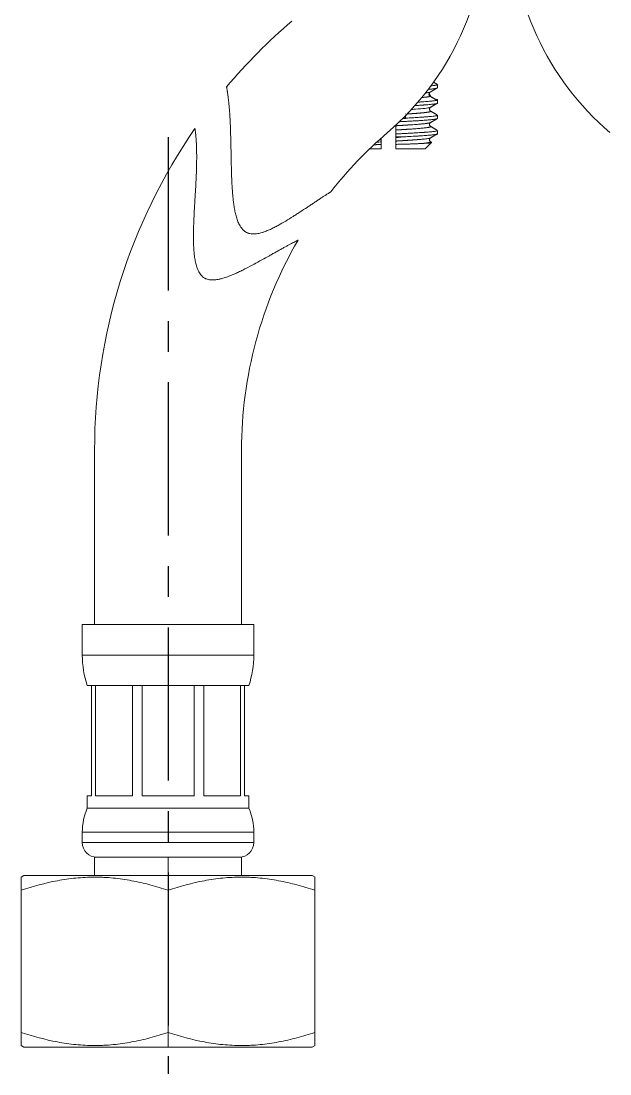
# Model space of a CAD drawing. Extents: x 840 to 1630, y 0 to 579.
# Drawn here: x 1014.2 to 1062.3, y 92.2 to 178.1 of the extents above; entities that cross this region are included whole.
import ezdxf

# ---------------------------------------------------------------- set-up
doc = ezdxf.new("R2010")
doc.units = 0
doc.header["$LTSCALE"] = 10
doc.header["$MEASUREMENT"] = 0
doc.linetypes.add('CENTER', pattern=[2, 1.25, -0.25, 0.25, -0.25])
doc.layers.add('1', color=7, linetype='CONTINUOUS')
doc.layers.add('BODY', color=7, linetype='CONTINUOUS')

msp = doc.modelspace()

# ---------------------------------------------------------------- linework, layer by layer
at = {"layer": '1', "color": 7, "linetype": 'Continuous', "lineweight": 18}
for p, q in [((1048.186, 172.642), (1048.186, 172.91)), ((1047.541, 172.25), (1047.539, 172.257)), ((1048.186, 171.392), (1048.186, 171.66)), ((1045.586, 170.151), (1045.364, 170.151)), ((1048.186, 170.143), (1048.186, 170.409)), ((1044.786, 168.651), (1044.786, 168.877)), ((1044.786, 168.651), (1045.598, 168.651)), ((1048.186, 168.892), (1048.186, 169.159)), ((1043.586, 167.651), (1042.636, 167.651)), ((1044.786, 167.651), (1047.186, 167.651)), ((1047.186, 167.651), (1047.705, 168.169)), ((1047.715, 168.191), (1047.718, 168.186)), ((1020.186, 143.07), (1020.186, 128.847)), ((1032.186, 143.07), (1032.186, 128.847)), ((1033.186, 128.847), (1019.186, 128.847)), ((1019.186, 126.345), (1019.186, 128.847)), ((1033.186, 126.345), (1033.186, 128.847)), ((1019.936, 123.847), (1019.586, 123.847)), ((1019.936, 123.847), (1019.936, 114.847)), ((1020.264, 123.847), (1019.936, 123.847)), ((1020.264, 123.847), (1020.264, 114.847)), ((1023.272, 123.847), (1020.264, 123.847)), ((1023.272, 123.847), (1023.272, 114.847)), ((1024.065, 123.847), (1023.272, 123.847)), ((1024.065, 114.847), (1024.065, 123.847)), ((1028.307, 123.847), (1024.065, 123.847)), ((1028.307, 114.847), (1028.307, 123.847)), ((1029.112, 123.847), (1028.307, 123.847)), ((1029.112, 114.847), (1029.112, 123.847)), ((1032.102, 123.847), (1029.112, 123.847)), ((1032.102, 114.847), (1032.102, 123.847)), ((1032.436, 123.847), (1032.102, 123.847)), ((1032.436, 123.847), (1032.436, 114.847)), ((1032.786, 123.847), (1032.436, 123.847)), ((1019.936, 114.847), (1019.586, 114.847)), ((1019.586, 113.847), (1019.586, 114.847)), ((1023.272, 114.847), (1020.264, 114.847)), ((1028.307, 114.847), (1024.065, 114.847)), ((1032.102, 114.847), (1029.112, 114.847)), ((1032.786, 114.847), (1032.436, 114.847)), ((1032.786, 113.847), (1032.786, 114.847)), ((1032.786, 113.847), (1019.586, 113.847)), ((1019.186, 111.047), (1019.186, 111.888)), ((1033.186, 111.047), (1033.186, 111.888)), ((1026.186, 109.847), (1020.186, 109.847)), ((1020.186, 109.847), (1020.186, 108.347)), ((1026.186, 109.847), (1032.186, 109.847)), ((1032.186, 108.347), (1032.186, 109.847)), ((1014.41, 108.347), (1014.182, 108.216)), ((1026.186, 108.347), (1014.41, 108.347)), ((1026.186, 108.347), (1037.963, 108.347)), ((1038.19, 108.216), (1037.963, 108.347)), ((1014.186, 95.548), (1014.186, 107.146)), ((1026.186, 95.547), (1026.186, 107.147)), ((1038.186, 95.548), (1038.186, 107.146)), ((1014.182, 94.478), (1014.41, 94.347)), ((1026.186, 94.347), (1014.41, 94.347)), ((1026.186, 94.347), (1037.963, 94.347)), ((1037.963, 94.347), (1038.19, 94.478))]:
    msp.add_line(p, q, dxfattribs=at)
at = {"layer": '1', "color": 7, "linetype": 'Continuous', "lineweight": 13}
for p, q in [((1033.186, 126.345), (1019.186, 126.345)), ((1033.186, 111.888), (1019.186, 111.888)), ((1033.186, 111.047), (1019.186, 111.047)), ((1026.186, 108.347), (1026.186, 109.847)), ((1026.186, 107.147), (1026.186, 108.347)), ((1026.186, 95.547), (1026.186, 94.347))]:
    msp.add_line(p, q, dxfattribs=at)
at = {"layer": '1', "color": 7, "linetype": 'Continuous', "lineweight": 18}
for centre, radius, start, end in [((1029.016, 186.57), 23.17, 310.61688, 0), ((1077.356, 186.57), 23.17, 180, 229.38312), ((1066.322, 143.07), 46.136, 130.61688, 140.02549), ((1066.322, 143.07), 46.136, 145.31781, 180), ((1066.322, 143.07), 34.136, 130.61688, 141.86291), ((1066.322, 143.07), 34.136, 149.86664, 180), ((1027.186, 126.345), 8, 180, 198.19487), ((1025.186, 126.345), 8, 341.80513, 0), ((1024.186, 111.888), 5, 156.92608, 180), ((1028.186, 111.888), 5, 0, 23.07392), ((1020.386, 111.047), 1.2, 180, 270), ((1031.986, 111.047), 1.2, 270, 0)]:
    msp.add_arc(centre, radius, start, end, dxfattribs=at)
for points, knots in [([(1048.186, 172.907), (1048.186, 172.9), (1048.18, 172.894), (1048.154, 172.881), (1048.116, 172.869), (1048.052, 172.857), (1048.005, 172.849), (1047.995, 172.847), (1047.974, 172.844), (1047.963, 172.843), (1047.93, 172.838), (1047.906, 172.835), (1047.831, 172.825), (1047.775, 172.819), (1047.695, 172.81), (1047.675, 172.808), (1047.655, 172.806)], [0, 0, 0, 0, 0.03125, 0.03125, 0.0625, 0.09375, 0.09375, 0.1015625, 0.1015625, 0.109375, 0.109375, 0.125, 0.125, 0.15625, 0.15625, 0.1659934, 0.1659934, 0.1659934, 0.1659934]), ([(1030.967, 172.71), (1030.967, 172.71), (1030.968, 172.704), (1030.972, 172.682), (1030.978, 172.649), (1030.993, 172.567), (1031.006, 172.491), (1031.016, 172.436), (1031.018, 172.424), (1031.021, 172.401), (1031.027, 172.366), (1031.033, 172.327), (1031.046, 172.246), (1031.055, 172.188), (1031.082, 171.998), (1031.101, 171.853), (1031.122, 171.67), (1031.125, 171.649), (1031.13, 171.608), (1031.137, 171.544), (1031.153, 171.392), (1031.166, 171.254), (1031.192, 170.969), (1031.208, 170.767), (1031.226, 170.5), (1031.229, 170.446), (1031.236, 170.337), (1031.239, 170.282), (1031.249, 170.116), (1031.255, 170.004), (1031.271, 169.663), (1031.28, 169.43), (1031.296, 168.954), (1031.303, 168.711), (1031.312, 168.34), (1031.315, 168.215), (1031.319, 168.027), (1031.32, 167.964), (1031.322, 167.837), (1031.324, 167.774), (1031.33, 167.458), (1031.334, 167.203), (1031.344, 166.692), (1031.349, 166.436), (1031.362, 165.922), (1031.369, 165.663), (1031.388, 165.146), (1031.4, 164.886), (1031.43, 164.366), (1031.448, 164.105), (1031.485, 163.713), (1031.498, 163.582), (1031.521, 163.386), (1031.529, 163.32), (1031.547, 163.189), (1031.556, 163.124), (1031.585, 162.927), (1031.607, 162.796), (1031.657, 162.537), (1031.686, 162.407), (1031.734, 162.215), (1031.752, 162.151), (1031.789, 162.024), (1031.809, 161.962), (1031.851, 161.838), (1031.874, 161.776), (1031.923, 161.655), (1031.949, 161.596), (1032.006, 161.478), (1032.036, 161.421), (1032.086, 161.336), (1032.104, 161.308), (1032.14, 161.254), (1032.158, 161.227), (1032.216, 161.15), (1032.258, 161.1), (1032.314, 161.043), (1032.325, 161.032), (1032.348, 161.01), (1032.36, 160.999), (1032.396, 160.967), (1032.421, 160.947), (1032.497, 160.891), (1032.55, 160.858), (1032.634, 160.817), (1032.662, 160.805), (1032.721, 160.782), (1032.75, 160.772), (1032.84, 160.746), (1032.9, 160.734), (1033.021, 160.718), (1033.082, 160.714), (1033.175, 160.713), (1033.205, 160.714), (1033.267, 160.717), (1033.297, 160.719), (1033.388, 160.727), (1033.448, 160.736), (1033.568, 160.756), (1033.627, 160.769), (1033.745, 160.798), (1033.803, 160.814), (1033.891, 160.84), (1033.92, 160.849), (1033.978, 160.867), (1034.007, 160.877), (1034.093, 160.907), (1034.15, 160.928), (1034.319, 160.994), (1034.43, 161.041), (1034.649, 161.141), (1034.756, 161.193), (1034.97, 161.301), (1035.075, 161.357), (1035.389, 161.528), (1035.595, 161.647), (1035.999, 161.89), (1036.199, 162.014), (1036.494, 162.201), (1036.591, 162.264), (1036.785, 162.389), (1036.882, 162.452), (1037.168, 162.639), (1037.356, 162.763), (1037.631, 162.945), (1037.722, 163.006), (1037.901, 163.124), (1037.989, 163.183), (1038.163, 163.298), (1038.249, 163.355), (1038.375, 163.438), (1038.417, 163.466), (1038.499, 163.52), (1038.54, 163.547), (1038.66, 163.626), (1038.737, 163.676), (1038.884, 163.772), (1038.955, 163.818), (1039.037, 163.871), (1039.053, 163.882), (1039.085, 163.903), (1039.101, 163.913), (1039.147, 163.942), (1039.176, 163.961), (1039.258, 164.014), (1039.306, 164.044), (1039.366, 164.083), (1039.384, 164.094), (1039.408, 164.109), (1039.415, 164.114), (1039.429, 164.123), (1039.459, 164.142), (1039.473, 164.151), (1039.473, 164.151)], [0, 0, 0, 0, 0.015625, 0.015625, 0.03125, 0.046875, 0.0625, 0.0625, 0.066406, 0.066406, 0.070313, 0.078125, 0.078125, 0.09375, 0.09375, 0.125, 0.125, 0.128906, 0.128906, 0.132813, 0.140625, 0.15625, 0.15625, 0.1875, 0.1875, 0.195313, 0.195313, 0.203125, 0.203125, 0.21875, 0.21875, 0.25, 0.25, 0.28125, 0.28125, 0.296875, 0.296875, 0.304688, 0.304688, 0.3125, 0.3125, 0.34375, 0.34375, 0.375, 0.375, 0.40625, 0.40625, 0.4375, 0.4375, 0.46875, 0.46875, 0.484375, 0.484375, 0.492187, 0.492187, 0.5, 0.5, 0.515625, 0.515625, 0.53125, 0.53125, 0.539062, 0.539062, 0.546875, 0.546875, 0.554687, 0.554687, 0.5625, 0.5625, 0.570312, 0.570312, 0.574219, 0.574219, 0.578125, 0.578125, 0.585937, 0.585937, 0.587891, 0.587891, 0.589844, 0.589844, 0.59375, 0.59375, 0.601562, 0.601562, 0.605469, 0.605469, 0.609375, 0.609375, 0.617187, 0.617187, 0.625, 0.625, 0.628906, 0.628906, 0.632812, 0.632812, 0.640625, 0.640625, 0.648437, 0.648437, 0.65625, 0.65625, 0.660156, 0.660156, 0.664062, 0.664062, 0.671875, 0.671875, 0.6875, 0.6875, 0.703125, 0.703125, 0.71875, 0.71875, 0.75, 0.75, 0.78125, 0.78125, 0.796875, 0.796875, 0.8125, 0.8125, 0.84375, 0.84375, 0.859375, 0.859375, 0.875, 0.875, 0.890625, 0.890625, 0.898437, 0.898437, 0.90625, 0.90625, 0.921875, 0.921875, 0.9375, 0.9375, 0.941406, 0.941406, 0.945312, 0.945312, 0.953125, 0.953125, 0.96875, 0.96875, 0.976563, 0.976563, 0.980469, 0.980469, 0.984375, 1, 1, 1, 1]), ([(1046.905, 171.845), (1046.937, 171.848), (1047.008, 171.855), (1047.076, 171.862), (1047.117, 171.867), (1047.126, 171.868), (1047.136, 171.869), (1047.146, 171.87), (1047.156, 171.871), (1047.167, 171.872), (1047.178, 171.874), (1047.19, 171.875), (1047.202, 171.876), (1047.215, 171.878), (1047.227, 171.879), (1047.241, 171.881), (1047.254, 171.883), (1047.268, 171.884), (1047.282, 171.886), (1047.296, 171.888), (1047.311, 171.89), (1047.326, 171.892), (1047.34, 171.894), (1047.355, 171.896), (1047.37, 171.899), (1047.385, 171.901), (1047.4, 171.903), (1047.415, 171.905), (1047.43, 171.908), (1047.445, 171.91), (1047.459, 171.913), (1047.473, 171.916), (1047.487, 171.918), (1047.501, 171.921), (1047.514, 171.924), (1047.527, 171.927), (1047.54, 171.93), (1047.552, 171.933), (1047.563, 171.936), (1047.574, 171.939), (1047.584, 171.942), (1047.59, 171.944), (1047.593, 171.946)], [0.8247289, 0.8247289, 0.8247289, 0.8247289, 0.8403009, 0.8603113, 0.8618925, 0.8635869, 0.8653946, 0.8673154, 0.8693494, 0.8714965, 0.8737568, 0.8761301, 0.8786166, 0.8812162, 0.8839288, 0.8867545, 0.8896933, 0.8927451, 0.89591, 0.8991879, 0.9025789, 0.906083, 0.9097002, 0.9134305, 0.9172741, 0.921231, 0.9253012, 0.9294848, 0.9337819, 0.9381926, 0.9427169, 0.9473548, 0.9521066, 0.9569721, 0.9619515, 0.9670449, 0.9722523, 0.9775737, 0.9830091, 0.9885587, 0.9942223, 1, 1, 1, 1]), ([(1047.211, 172.225), (1047.218, 172.226), (1047.225, 172.226), (1047.276, 172.233), (1047.318, 172.238), (1047.394, 172.249), (1047.469, 172.262), (1047.526, 172.274), (1047.551, 172.28)], [0.9071889, 0.9071889, 0.9071889, 0.9071889, 0.91111846, 0.91111846, 0.93879018, 0.93879018, 0.96646189, 1, 1, 1, 1]), ([(1047.44, 172.519), (1047.509, 172.525), (1047.574, 172.531), (1047.666, 172.539), (1047.697, 172.542), (1047.755, 172.548), (1047.783, 172.551), (1047.862, 172.561), (1047.91, 172.567), (1047.994, 172.58), (1048.067, 172.592), (1048.117, 172.605), (1048.137, 172.612)], [0.8448099, 0.8448099, 0.8448099, 0.8448099, 0.875, 0.875, 0.890625, 0.890625, 0.90625, 0.90625, 0.9375, 0.9375, 0.96875, 1, 1, 1, 1]), ([(1047.593, 171.946), (1047.533, 171.98), (1047.453, 172.12), (1047.533, 172.259), (1047.593, 172.294)], [0, 0, 0, 0, 0.500044, 1, 1, 1, 1]), ([(1047.623, 171.995), (1047.593, 172.013), (1047.55, 172.056), (1047.522, 172.159), (1047.546, 172.227), (1047.564, 172.255)], [0, 0, 0, 0, 0.33756, 0.668947, 1, 1, 1, 1]), ([(1047.593, 171.945), (1047.629, 171.958), (1047.648, 171.975), (1047.628, 171.992), (1047.621, 171.996)], [0, 0, 0, 0, 0.758724, 1, 1, 1, 1]), ([(1046.062, 170.876), (1046.101, 170.879), (1046.14, 170.882), (1046.257, 170.89), (1046.635, 170.918), (1047.075, 170.956), (1047.331, 170.989), (1047.436, 171.006), (1047.467, 171.012), (1047.521, 171.023), (1047.573, 171.035), (1047.605, 171.047), (1047.617, 171.054)], [0.7148946, 0.7148946, 0.7148946, 0.7148946, 0.7279258, 0.7279258, 0.7545215, 0.8609045, 0.9140961, 0.9140961, 0.9406918, 0.9406918, 0.9672876, 1, 1, 1, 1]), ([(1046.348, 171.193), (1046.368, 171.194), (1046.387, 171.195), (1046.515, 171.203), (1046.62, 171.209), (1046.822, 171.223), (1046.919, 171.229), (1047.036, 171.238), (1047.059, 171.24), (1047.104, 171.243), (1047.172, 171.248), (1047.236, 171.253), (1047.36, 171.263), (1047.515, 171.276), (1047.65, 171.288), (1047.743, 171.298), (1047.772, 171.301), (1047.815, 171.306), (1047.829, 171.307), (1047.855, 171.31), (1047.868, 171.312), (1047.931, 171.32), (1047.975, 171.326), (1048.051, 171.339), (1048.083, 171.346), (1048.121, 171.356), (1048.132, 171.359), (1048.152, 171.366), (1048.16, 171.369), (1048.18, 171.38), (1048.186, 171.386), (1048.186, 171.393)], [0.6818558, 0.6818558, 0.6818558, 0.6818558, 0.6875, 0.6875, 0.71875, 0.71875, 0.75, 0.75, 0.7578125, 0.7578125, 0.765625, 0.78125, 0.78125, 0.8125, 0.84375, 0.84375, 0.859375, 0.859375, 0.8671875, 0.8671875, 0.875, 0.875, 0.90625, 0.90625, 0.9375, 0.9375, 0.953125, 0.953125, 0.96875, 0.96875, 1, 1, 1, 1]), ([(1048.137, 171.628), (1048.117, 171.622), (1048.092, 171.616), (1048.03, 171.604), (1047.994, 171.598), (1047.911, 171.586), (1047.864, 171.579), (1047.785, 171.57), (1047.757, 171.567), (1047.713, 171.562), (1047.698, 171.56), (1047.668, 171.557), (1047.591, 171.549), (1047.438, 171.535), (1047.208, 171.516), (1047.036, 171.504), (1046.9, 171.495), (1046.854, 171.492), (1046.759, 171.486), (1046.711, 171.483), (1046.64, 171.479), (1046.618, 171.477), (1046.595, 171.476)], [0, 0, 0, 0, 0.0321704, 0.0321704, 0.0643407, 0.0643407, 0.0965111, 0.0965111, 0.1125963, 0.1125963, 0.1206389, 0.1206389, 0.1286815, 0.1608518, 0.1930222, 0.2251926, 0.2251926, 0.2412778, 0.2412778, 0.2573629, 0.2573629, 0.2646844, 0.2646844, 0.2646844, 0.2646844]), ([(1047.619, 170.746), (1047.592, 170.763), (1047.553, 170.803), (1047.525, 170.9), (1047.553, 170.998), (1047.592, 171.039), (1047.619, 171.055)], [0, 0, 0, 0, 0.252529, 0.500032, 0.747514, 1, 1, 1, 1]), ([(1047.962, 171.725), (1047.98, 171.723), (1048.038, 171.714), (1048.083, 171.705), (1048.121, 171.696), (1048.132, 171.693), (1048.152, 171.686), (1048.16, 171.683), (1048.18, 171.673), (1048.186, 171.666), (1048.186, 171.659)], [0, 0, 0, 0, 0.12255, 0.415033, 0.415033, 0.561275, 0.561275, 0.707517, 0.707517, 1, 1, 1, 1]), ([(1045.37, 170.156), (1045.541, 170.165), (1045.709, 170.175), (1045.916, 170.186), (1045.959, 170.189), (1046.044, 170.193), (1046.087, 170.196), (1046.212, 170.203), (1046.294, 170.208), (1046.532, 170.222), (1046.682, 170.231), (1046.896, 170.245), (1046.965, 170.249), (1047.066, 170.256), (1047.099, 170.259), (1047.164, 170.264), (1047.195, 170.266), (1047.35, 170.278), (1047.463, 170.287), (1047.665, 170.307), (1047.756, 170.316), (1047.854, 170.328), (1047.873, 170.331), (1047.909, 170.335), (1047.96, 170.342), (1048.004, 170.349), (1048.083, 170.363), (1048.122, 170.372), (1048.155, 170.384), (1048.16, 170.386), (1048.17, 170.391), (1048.174, 170.393), (1048.183, 170.4), (1048.186, 170.405), (1048.186, 170.409)], [0.1055466, 0.1055466, 0.1055466, 0.1055466, 0.2008741, 0.2008741, 0.2259833, 0.2259833, 0.2510926, 0.2510926, 0.3013111, 0.3013111, 0.4017482, 0.4017482, 0.4519667, 0.4519667, 0.477076, 0.477076, 0.5021852, 0.5021852, 0.6026223, 0.6026223, 0.7030593, 0.7030593, 0.7281686, 0.7281686, 0.7532778, 0.8034964, 0.8034964, 0.9039334, 0.9039334, 0.9290427, 0.9290427, 0.9541519, 0.9541519, 1, 1, 1, 1]), ([(1045.586, 170.375), (1045.586, 170.359), (1045.586, 170.284), (1045.586, 170.209), (1045.586, 170.151)], [0.3670875, 0.3670875, 0.3670875, 0.3670875, 0.5, 1, 1, 1, 1]), ([(1045.712, 170.505), (1045.717, 170.505), (1045.731, 170.506), (1045.752, 170.507), (1045.776, 170.509), (1045.801, 170.511), (1045.825, 170.512), (1045.849, 170.514), (1045.872, 170.515), (1045.896, 170.517), (1045.919, 170.518), (1045.942, 170.52), (1045.965, 170.521), (1045.988, 170.523), (1046.011, 170.525), (1046.033, 170.526), (1046.055, 170.528), (1046.077, 170.529), (1046.099, 170.531), (1046.12, 170.532), (1046.142, 170.534), (1046.163, 170.535), (1046.184, 170.537), (1046.205, 170.538), (1046.226, 170.54), (1046.246, 170.541), (1046.266, 170.542), (1046.286, 170.544), (1046.306, 170.545), (1046.326, 170.547), (1046.345, 170.548), (1046.365, 170.55), (1046.384, 170.551), (1046.403, 170.553), (1046.422, 170.554), (1046.44, 170.555), (1046.459, 170.557), (1046.477, 170.558), (1046.495, 170.56), (1046.513, 170.561), (1046.53, 170.562), (1046.548, 170.564), (1046.565, 170.565), (1046.582, 170.567), (1046.599, 170.568), (1046.616, 170.569), (1046.632, 170.571), (1046.649, 170.572), (1046.665, 170.573), (1046.681, 170.575), (1046.697, 170.576), (1046.713, 170.577), (1046.728, 170.579), (1046.744, 170.58), (1046.759, 170.581), (1046.774, 170.583), (1046.789, 170.584), (1046.803, 170.585), (1046.818, 170.587), (1046.832, 170.588), (1046.846, 170.589), (1046.86, 170.59), (1046.874, 170.592), (1046.888, 170.593), (1046.901, 170.594), (1046.914, 170.596), (1046.928, 170.597), (1046.941, 170.598), (1046.953, 170.599), (1046.966, 170.601), (1046.979, 170.602), (1046.991, 170.603), (1047.003, 170.604), (1047.015, 170.605), (1047.027, 170.607), (1047.039, 170.608), (1047.05, 170.609), (1047.062, 170.61), (1047.073, 170.611), (1047.084, 170.613), (1047.095, 170.614), (1047.106, 170.615), (1047.116, 170.616), (1047.127, 170.617), (1047.137, 170.619), (1047.148, 170.62), (1047.158, 170.621), (1047.168, 170.622), (1047.177, 170.623), (1047.187, 170.624), (1047.196, 170.625), (1047.206, 170.627), (1047.215, 170.628), (1047.224, 170.629), (1047.233, 170.63), (1047.242, 170.631), (1047.25, 170.632), (1047.259, 170.633), (1047.267, 170.634), (1047.276, 170.635), (1047.314, 170.64), (1047.376, 170.649), (1047.45, 170.662), (1047.508, 170.673), (1047.559, 170.685), (1047.597, 170.696), (1047.621, 170.708), (1047.632, 170.717), (1047.636, 170.724), (1047.635, 170.732), (1047.63, 170.739), (1047.621, 170.745), (1047.618, 170.747)], [0.1891183, 0.1891183, 0.1891183, 0.1891183, 0.1923278, 0.1976591, 0.2029718, 0.2082658, 0.2135413, 0.2187982, 0.2240366, 0.2292564, 0.2344577, 0.2396406, 0.2448049, 0.2499509, 0.2550784, 0.2601876, 0.2652784, 0.270351, 0.2754053, 0.2804413, 0.2854591, 0.2904588, 0.2954403, 0.3004036, 0.3053488, 0.3102759, 0.3151849, 0.3200758, 0.3249487, 0.3298034, 0.3346401, 0.3394587, 0.3442593, 0.3490418, 0.3538063, 0.3585527, 0.363281, 0.3679912, 0.3726834, 0.3773575, 0.3820135, 0.3866514, 0.3912713, 0.395873, 0.4004565, 0.405022, 0.4095693, 0.4140985, 0.4186095, 0.4231024, 0.427577, 0.4320335, 0.4364717, 0.4408918, 0.4452936, 0.4496772, 0.4540425, 0.4583895, 0.4627183, 0.4670288, 0.4713209, 0.4755948, 0.4798503, 0.4840875, 0.4883064, 0.4925069, 0.496689, 0.5008528, 0.5049981, 0.5091251, 0.5132336, 0.5173238, 0.5213955, 0.5254488, 0.5294836, 0.5335, 0.5374979, 0.5414774, 0.5454383, 0.5493809, 0.5533049, 0.5572104, 0.5610975, 0.564966, 0.5688161, 0.5726476, 0.5764607, 0.5802552, 0.5840312, 0.5877887, 0.5915277, 0.5952481, 0.5989501, 0.6026335, 0.6062984, 0.6099448, 0.6135727, 0.617182, 0.6207728, 0.6243452, 0.627899, 0.6711276, 0.7116811, 0.7495752, 0.7848239, 0.8315556, 0.870627, 0.9020211, 0.9257259, 0.9417345, 0.9811864, 1, 1, 1, 1]), ([(1036.799, 160.207), (1036.799, 160.207), (1036.791, 160.203), (1036.761, 160.187), (1036.738, 160.175), (1036.693, 160.152), (1036.668, 160.14), (1036.639, 160.125), (1036.618, 160.114), (1036.608, 160.109), (1036.553, 160.081), (1036.504, 160.055), (1036.394, 159.998), (1036.334, 159.966), (1036.205, 159.898), (1036.135, 159.861), (1036.025, 159.802), (1035.987, 159.782), (1035.91, 159.741), (1035.871, 159.719), (1035.75, 159.654), (1035.668, 159.609), (1035.497, 159.516), (1035.409, 159.468), (1035.23, 159.369), (1035.138, 159.318), (1034.95, 159.214), (1034.854, 159.161), (1034.708, 159.079), (1034.659, 159.052), (1034.559, 158.996), (1034.509, 158.968), (1034.258, 158.828), (1034.053, 158.713), (1033.636, 158.482), (1033.423, 158.365), (1032.991, 158.131), (1032.771, 158.015), (1032.434, 157.842), (1032.321, 157.785), (1032.092, 157.673), (1031.977, 157.618), (1031.742, 157.509), (1031.624, 157.457), (1031.443, 157.38), (1031.383, 157.355), (1031.261, 157.306), (1031.199, 157.282), (1031.013, 157.212), (1030.888, 157.168), (1030.697, 157.109), (1030.633, 157.091), (1030.536, 157.065), (1030.504, 157.057), (1030.439, 157.041), (1030.406, 157.034), (1030.308, 157.013), (1030.242, 157.001), (1030.109, 156.981), (1030.043, 156.973), (1029.91, 156.963), (1029.842, 156.961), (1029.707, 156.965), (1029.639, 156.97), (1029.503, 156.991), (1029.436, 157.006), (1029.337, 157.038), (1029.305, 157.05), (1029.257, 157.071), (1029.242, 157.078), (1029.21, 157.093), (1029.195, 157.101), (1029.119, 157.143), (1029.062, 157.182), (1028.983, 157.249), (1028.958, 157.273), (1028.922, 157.31), (1028.91, 157.323), (1028.887, 157.349), (1028.875, 157.362), (1028.82, 157.429), (1028.781, 157.486), (1028.709, 157.604), (1028.677, 157.665), (1028.618, 157.791), (1028.591, 157.855), (1028.544, 157.984), (1028.522, 158.049), (1028.484, 158.18), (1028.466, 158.246), (1028.435, 158.379), (1028.42, 158.446), (1028.394, 158.58), (1028.383, 158.648), (1028.361, 158.783), (1028.352, 158.851), (1028.326, 159.056), (1028.313, 159.192), (1028.291, 159.464), (1028.283, 159.6), (1028.271, 159.871), (1028.267, 160.007), (1028.263, 160.278), (1028.262, 160.413), (1028.263, 160.819), (1028.268, 161.089), (1028.285, 161.628), (1028.296, 161.897), (1028.322, 162.434), (1028.336, 162.702), (1028.359, 163.102), (1028.367, 163.236), (1028.378, 163.435), (1028.382, 163.502), (1028.39, 163.635), (1028.394, 163.701), (1028.413, 164.032), (1028.428, 164.295), (1028.456, 164.816), (1028.469, 165.073), (1028.492, 165.583), (1028.502, 165.834), (1028.513, 166.206), (1028.516, 166.329), (1028.519, 166.511), (1028.52, 166.572), (1028.522, 166.691), (1028.523, 166.751), (1028.526, 167.045), (1028.525, 167.272), (1028.519, 167.595), (1028.516, 167.701), (1028.511, 167.854), (1028.509, 167.904), (1028.506, 167.979), (1028.505, 168.003), (1028.503, 168.052), (1028.492, 168.268), (1028.479, 168.461), (1028.46, 168.688), (1028.453, 168.759), (1028.445, 168.84), (1028.443, 168.856), (1028.44, 168.887), (1028.438, 168.903), (1028.433, 168.947), (1028.43, 168.975), (1028.421, 169.054), (1028.415, 169.101), (1028.404, 169.18), (1028.399, 169.214), (1028.392, 169.268), (1028.389, 169.288), (1028.386, 169.305), (1028.386, 169.308), (1028.385, 169.313), (1028.384, 169.32), (1028.384, 169.322), (1028.384, 169.322)], [0, 0, 0, 0, 0.015626, 0.015626, 0.031252, 0.031252, 0.039065, 0.042971, 0.042971, 0.046878, 0.046878, 0.062503, 0.062503, 0.078129, 0.078129, 0.093755, 0.093755, 0.101568, 0.101568, 0.109381, 0.109381, 0.125007, 0.125007, 0.140633, 0.140633, 0.156258, 0.156258, 0.171884, 0.171884, 0.179697, 0.179697, 0.18751, 0.18751, 0.218762, 0.218762, 0.250013, 0.250013, 0.281265, 0.281265, 0.296891, 0.296891, 0.312517, 0.312517, 0.328143, 0.328143, 0.335956, 0.335956, 0.343768, 0.343768, 0.359394, 0.359394, 0.367207, 0.367207, 0.371114, 0.371114, 0.37502, 0.37502, 0.382833, 0.382833, 0.390646, 0.390646, 0.398459, 0.398459, 0.406272, 0.406272, 0.414085, 0.414085, 0.417991, 0.417991, 0.419944, 0.419944, 0.421898, 0.421898, 0.429711, 0.429711, 0.433617, 0.433617, 0.43557, 0.43557, 0.437524, 0.437524, 0.445336, 0.445336, 0.453149, 0.453149, 0.460962, 0.460962, 0.468775, 0.468775, 0.476588, 0.476588, 0.484401, 0.484401, 0.492214, 0.492214, 0.500027, 0.500027, 0.515653, 0.515653, 0.531279, 0.531279, 0.546904, 0.546904, 0.56253, 0.56253, 0.593782, 0.593782, 0.625034, 0.625034, 0.656285, 0.656285, 0.671911, 0.671911, 0.679724, 0.679724, 0.687537, 0.687537, 0.718789, 0.718789, 0.75004, 0.75004, 0.781292, 0.781292, 0.796918, 0.796918, 0.804731, 0.804731, 0.812544, 0.812544, 0.843795, 0.843795, 0.859421, 0.859421, 0.867234, 0.867234, 0.871141, 0.871141, 0.875047, 0.906299, 0.906299, 0.921925, 0.921925, 0.925831, 0.925831, 0.929737, 0.929737, 0.93755, 0.93755, 0.953176, 0.953176, 0.968802, 0.968802, 0.984428, 0.984428, 0.988334, 0.988334, 0.992241, 1, 1, 1, 1]), ([(1044.786, 169.547), (1044.795, 169.547), (1044.813, 169.548), (1044.84, 169.55), (1044.867, 169.552), (1044.894, 169.553), (1044.921, 169.555), (1044.948, 169.556), (1044.974, 169.558), (1045.001, 169.56), (1045.027, 169.561), (1045.054, 169.563), (1045.08, 169.564), (1045.106, 169.566), (1045.132, 169.568), (1045.157, 169.569), (1045.183, 169.571), (1045.208, 169.572), (1045.234, 169.574), (1045.259, 169.575), (1045.284, 169.577), (1045.309, 169.578), (1045.334, 169.58), (1045.359, 169.581), (1045.383, 169.583), (1045.408, 169.584), (1045.432, 169.586), (1045.457, 169.587), (1045.481, 169.589), (1045.505, 169.59), (1045.528, 169.592), (1045.552, 169.593), (1045.576, 169.595), (1045.599, 169.596), (1045.622, 169.598), (1045.645, 169.599), (1045.668, 169.601), (1045.691, 169.602), (1045.714, 169.604), (1045.736, 169.605), (1045.759, 169.606), (1045.781, 169.608), (1045.803, 169.609), (1045.825, 169.611), (1045.847, 169.612), (1045.869, 169.613), (1045.89, 169.615), (1045.995, 169.622), (1046.176, 169.634), (1046.418, 169.651), (1046.636, 169.669), (1046.812, 169.684), (1046.955, 169.697), (1047.07, 169.709), (1047.175, 169.721), (1047.271, 169.732), (1047.356, 169.744), (1047.434, 169.756), (1047.503, 169.768), (1047.561, 169.782), (1047.598, 169.794), (1047.614, 169.801), (1047.618, 169.804)], [0, 0, 0, 0, 0.006203, 0.01239, 0.018563, 0.024722, 0.030865, 0.036994, 0.043107, 0.049206, 0.05529, 0.061359, 0.067413, 0.073452, 0.079477, 0.085486, 0.09148, 0.097459, 0.103423, 0.109372, 0.115306, 0.121225, 0.127128, 0.133016, 0.138889, 0.144747, 0.15059, 0.156417, 0.162229, 0.168025, 0.173806, 0.179572, 0.185323, 0.191057, 0.196777, 0.202481, 0.208169, 0.213842, 0.2195, 0.225142, 0.230768, 0.236379, 0.241974, 0.247553, 0.253117, 0.258666, 0.264198, 0.269715, 0.340026, 0.408377, 0.474817, 0.539388, 0.584404, 0.629406, 0.674383, 0.719326, 0.764224, 0.809067, 0.861058, 0.914004, 0.96792, 1, 1, 1, 1]), ([(1044.786, 169.199), (1044.786, 169.208), (1044.786, 169.219), (1044.786, 169.237), (1044.786, 169.244), (1044.786, 169.258), (1044.786, 169.273), (1044.786, 169.288), (1044.786, 169.305), (1044.786, 169.313), (1044.786, 169.33), (1044.786, 169.338), (1044.786, 169.356), (1044.786, 169.364), (1044.786, 169.391), (1044.786, 169.408), (1044.786, 169.434), (1044.786, 169.442), (1044.786, 169.458), (1044.786, 169.466), (1044.786, 169.481), (1044.786, 169.489), (1044.786, 169.503), (1044.786, 169.516), (1044.786, 169.527), (1044.786, 169.538), (1044.786, 169.543), (1044.786, 169.547)], [0, 0, 0, 0, 0.125, 0.125, 0.1875, 0.1875, 0.25, 0.3125, 0.3125, 0.375, 0.375, 0.4375, 0.4375, 0.5, 0.5, 0.625, 0.625, 0.6875, 0.6875, 0.75, 0.75, 0.8125, 0.8125, 0.875, 0.9375, 0.9375, 1, 1, 1, 1]), ([(1044.786, 169.199), (1044.795, 169.2), (1044.813, 169.201), (1044.841, 169.202), (1044.868, 169.204), (1044.895, 169.206), (1044.923, 169.207), (1044.95, 169.209), (1044.978, 169.21), (1045.006, 169.212), (1045.034, 169.214), (1045.061, 169.215), (1045.089, 169.217), (1045.117, 169.219), (1045.145, 169.22), (1045.173, 169.222), (1045.202, 169.224), (1045.23, 169.225), (1045.258, 169.227), (1045.286, 169.229), (1045.315, 169.23), (1045.343, 169.232), (1045.371, 169.234), (1045.4, 169.236), (1045.428, 169.237), (1045.457, 169.239), (1045.485, 169.241), (1045.514, 169.243), (1045.542, 169.245), (1045.571, 169.246), (1045.599, 169.248), (1045.628, 169.25), (1045.656, 169.252), (1045.685, 169.254), (1045.713, 169.256), (1045.742, 169.257), (1045.77, 169.259), (1045.798, 169.261), (1045.827, 169.263), (1045.855, 169.265), (1045.883, 169.267), (1045.962, 169.272), (1046.092, 169.281), (1046.274, 169.294), (1046.461, 169.308), (1046.65, 169.323), (1046.818, 169.337), (1046.966, 169.35), (1047.095, 169.364), (1047.218, 169.377), (1047.332, 169.392), (1047.421, 169.406), (1047.492, 169.419), (1047.548, 169.432), (1047.595, 169.445), (1047.628, 169.461), (1047.639, 169.475), (1047.632, 169.487), (1047.623, 169.494), (1047.618, 169.497)], [0, 0, 0, 0, 0.005351, 0.010727, 0.016128, 0.021554, 0.027005, 0.03248, 0.037981, 0.043507, 0.049057, 0.054632, 0.060232, 0.065857, 0.071506, 0.077181, 0.08288, 0.088603, 0.094352, 0.100125, 0.105922, 0.111744, 0.117591, 0.123462, 0.129358, 0.135278, 0.141222, 0.147191, 0.153184, 0.159201, 0.165243, 0.171309, 0.177399, 0.183513, 0.189652, 0.195814, 0.202001, 0.208211, 0.214446, 0.220704, 0.226987, 0.233293, 0.273006, 0.316175, 0.36281, 0.412936, 0.466575, 0.508151, 0.552278, 0.598943, 0.648131, 0.699821, 0.736004, 0.777408, 0.824043, 0.875933, 0.933102, 0.972592, 1, 1, 1, 1]), ([(1048.17, 170.124), (1048.159, 170.118), (1048.144, 170.112), (1048.103, 170.1), (1048.077, 170.095), (1048.03, 170.086), (1048.013, 170.083), (1047.977, 170.077), (1047.958, 170.075), (1047.896, 170.066), (1047.805, 170.055), (1047.694, 170.043), (1047.604, 170.034), (1047.558, 170.03), (1047.508, 170.025), (1047.474, 170.022), (1047.457, 170.021), (1047.371, 170.013), (1047.224, 170.001), (1047.063, 169.989), (1046.895, 169.977), (1046.807, 169.971), (1046.669, 169.962), (1046.622, 169.959), (1046.55, 169.955), (1046.526, 169.954), (1046.478, 169.951), (1046.355, 169.943), (1046.128, 169.931), (1045.812, 169.914), (1045.592, 169.902), (1045.424, 169.893), (1045.367, 169.89), (1045.252, 169.884), (1045.195, 169.881), (1045.119, 169.877), (1045.101, 169.876), (1045.083, 169.875)], [0, 0, 0, 0, 0.0651082, 0.0651082, 0.1318862, 0.1318862, 0.1652752, 0.1652752, 0.1986642, 0.1986642, 0.2654422, 0.3322202, 0.3322202, 0.3656092, 0.3823036, 0.3823036, 0.3989981, 0.3989981, 0.4657761, 0.5325541, 0.5325541, 0.5993321, 0.5993321, 0.6327211, 0.6327211, 0.6494156, 0.6494156, 0.6661101, 0.7328881, 0.799666, 0.866444, 0.866444, 0.899833, 0.899833, 0.933222, 0.933222, 0.9436349, 0.9436349, 0.9436349, 0.9436349]), ([(1047.619, 169.496), (1047.592, 169.512), (1047.553, 169.553), (1047.525, 169.65), (1047.554, 169.748), (1047.593, 169.788), (1047.619, 169.805)], [0, 0, 0, 0, 0.252415, 0.499891, 0.747448, 1, 1, 1, 1]), ([(1043.586, 168.533), (1043.586, 168.531), (1043.586, 168.488), (1043.586, 168.446), (1043.586, 168.405)], [0.4798679, 0.4798679, 0.4798679, 0.4798679, 0.5, 1, 1, 1, 1]), ([(1044.786, 168.881), (1044.786, 168.918), (1044.786, 168.955), (1044.786, 169.061), (1044.786, 169.13), (1044.786, 169.199)], [0, 0, 0, 0, 0.348368, 0.348368, 1, 1, 1, 1]), ([(1044.786, 168.877), (1044.904, 168.882), (1045.137, 168.894), (1045.476, 168.912), (1045.696, 168.924), (1045.858, 168.933), (1045.939, 168.937), (1046.018, 168.942), (1046.071, 168.945), (1046.098, 168.947), (1046.228, 168.954), (1046.329, 168.96), (1046.524, 168.971), (1046.713, 168.983), (1046.89, 168.994), (1047.017, 169.003), (1047.059, 169.006), (1047.12, 169.01), (1047.14, 169.012), (1047.18, 169.015), (1047.278, 169.022), (1047.443, 169.035), (1047.635, 169.053), (1047.746, 169.066), (1047.81, 169.073), (1047.823, 169.075), (1047.847, 169.078), (1047.859, 169.079), (1047.894, 169.083), (1047.916, 169.086), (1047.978, 169.095), (1048.05, 169.107), (1048.128, 169.124), (1048.16, 169.135), (1048.175, 169.144), (1048.179, 169.147), (1048.185, 169.153), (1048.186, 169.156), (1048.186, 169.159)], [0, 0, 0, 0, 0.062529, 0.125059, 0.187588, 0.187588, 0.218852, 0.234485, 0.234485, 0.250117, 0.250117, 0.312646, 0.312646, 0.375176, 0.437705, 0.437705, 0.46897, 0.46897, 0.484602, 0.484602, 0.500234, 0.562764, 0.625293, 0.687822, 0.687822, 0.703454, 0.703454, 0.719087, 0.719087, 0.750351, 0.750351, 0.812881, 0.87541, 0.937939, 0.937939, 0.969204, 0.969204, 1, 1, 1, 1]), ([(1044.786, 168.296), (1044.786, 168.334), (1044.786, 168.372), (1044.786, 168.457), (1044.786, 168.506), (1044.786, 168.554)], [0, 0, 0, 0, 0.440151, 0.440151, 1, 1, 1, 1]), ([(1044.786, 168.296), (1044.795, 168.297), (1044.814, 168.298), (1044.842, 168.3), (1044.87, 168.301), (1044.897, 168.303), (1044.925, 168.305), (1044.952, 168.306), (1044.98, 168.308), (1045.008, 168.309), (1045.035, 168.311), (1045.062, 168.313), (1045.09, 168.314), (1045.117, 168.316), (1045.144, 168.318), (1045.171, 168.319), (1045.198, 168.321), (1045.225, 168.323), (1045.252, 168.324), (1045.279, 168.326), (1045.306, 168.328), (1045.333, 168.329), (1045.36, 168.331), (1045.386, 168.332), (1045.413, 168.334), (1045.439, 168.336), (1045.465, 168.337), (1045.492, 168.339), (1045.518, 168.341), (1045.544, 168.342), (1045.57, 168.344), (1045.596, 168.346), (1045.622, 168.347), (1045.647, 168.349), (1045.673, 168.35), (1045.698, 168.352), (1045.724, 168.354), (1045.749, 168.355), (1045.774, 168.357), (1045.8, 168.359), (1045.825, 168.36), (1045.849, 168.362), (1045.874, 168.364), (1045.899, 168.365), (1045.923, 168.367), (1045.948, 168.368), (1045.972, 168.37), (1045.996, 168.372), (1046.02, 168.373), (1046.044, 168.375), (1046.068, 168.377), (1046.092, 168.378), (1046.116, 168.38), (1046.139, 168.382), (1046.162, 168.383), (1046.186, 168.385), (1046.209, 168.386), (1046.232, 168.388), (1046.254, 168.39), (1046.277, 168.391), (1046.3, 168.393), (1046.322, 168.395), (1046.344, 168.396), (1046.366, 168.398), (1046.388, 168.399), (1046.41, 168.401), (1046.431, 168.403), (1046.453, 168.404), (1046.474, 168.406), (1046.495, 168.408), (1046.516, 168.409), (1046.537, 168.411), (1046.558, 168.412), (1046.578, 168.414), (1046.599, 168.416), (1046.619, 168.417), (1046.639, 168.419), (1046.659, 168.421), (1046.678, 168.422), (1046.698, 168.424), (1046.717, 168.425), (1046.736, 168.427), (1046.755, 168.429), (1046.774, 168.43), (1046.793, 168.432), (1046.811, 168.434), (1046.928, 168.444), (1047.118, 168.463), (1047.331, 168.489), (1047.48, 168.513), (1047.572, 168.534), (1047.607, 168.548), (1047.618, 168.553)], [0, 0, 0, 0, 0.006343, 0.012686, 0.019029, 0.025372, 0.031716, 0.03806, 0.044405, 0.05075, 0.057096, 0.063442, 0.069788, 0.076135, 0.082483, 0.088831, 0.095179, 0.101528, 0.107877, 0.114227, 0.120577, 0.126928, 0.133279, 0.139631, 0.145982, 0.152335, 0.158687, 0.16504, 0.171394, 0.177747, 0.184101, 0.190455, 0.196809, 0.203164, 0.209519, 0.215874, 0.222229, 0.228584, 0.234939, 0.241294, 0.247649, 0.254005, 0.26036, 0.266715, 0.27307, 0.279425, 0.28578, 0.292135, 0.298489, 0.304843, 0.311197, 0.317551, 0.323905, 0.330258, 0.336611, 0.342963, 0.349316, 0.355667, 0.362019, 0.36837, 0.374721, 0.381071, 0.387421, 0.39377, 0.40012, 0.406468, 0.412817, 0.419164, 0.425512, 0.431859, 0.438206, 0.444552, 0.450898, 0.457244, 0.46359, 0.469935, 0.47628, 0.482625, 0.488969, 0.495314, 0.501658, 0.508003, 0.514347, 0.520692, 0.527036, 0.533381, 0.539726, 0.649194, 0.750909, 0.844787, 0.93076, 1, 1, 1, 1]), ([(1048.17, 168.874), (1048.154, 168.865), (1048.127, 168.856), (1048.075, 168.845), (1048.062, 168.843), (1048.04, 168.839), (1048.033, 168.837), (1048.017, 168.835), (1047.977, 168.828), (1047.931, 168.821), (1047.807, 168.805), (1047.708, 168.794), (1047.564, 168.78), (1047.534, 168.777), (1047.488, 168.773), (1047.473, 168.771), (1047.441, 168.769), (1047.36, 168.762), (1047.275, 168.755), (1047.059, 168.738), (1046.903, 168.728), (1046.692, 168.714), (1046.649, 168.712), (1046.561, 168.706), (1046.516, 168.704), (1046.38, 168.696), (1046.288, 168.69), (1046.003, 168.674), (1045.805, 168.663), (1045.598, 168.652)], [0, 0, 0, 0, 0.11904, 0.11904, 0.155747, 0.155747, 0.1741, 0.1741, 0.192453, 0.265867, 0.265867, 0.412693, 0.412693, 0.4494, 0.4494, 0.467753, 0.467753, 0.486107, 0.55952, 0.55952, 0.706347, 0.706347, 0.743053, 0.743053, 0.77976, 0.77976, 0.853173, 0.853173, 1, 1, 1, 1]), ([(1047.62, 168.246), (1047.593, 168.262), (1047.554, 168.303), (1047.526, 168.4), (1047.555, 168.498), (1047.594, 168.538), (1047.62, 168.555)], [0, 0, 0, 0, 0.252398, 0.499918, 0.747515, 1, 1, 1, 1]), ([(1043.586, 168.006), (1043.576, 168.006), (1043.557, 168.006), (1043.528, 168.006), (1043.499, 168.005), (1043.47, 168.005), (1043.442, 168.005), (1043.414, 168.005), (1043.386, 168.004), (1043.358, 168.004), (1043.331, 168.004), (1043.304, 168.003), (1043.277, 168.003), (1043.25, 168.003), (1043.224, 168.003), (1043.198, 168.003), (1043.172, 168.002), (1043.146, 168.002), (1043.121, 168.002), (1043.096, 168.002), (1043.071, 168.002), (1043.046, 168.002), (1043.024, 168.001), (1043.01, 168.001), (1043.005, 168.001)], [0, 0, 0, 0, 0.0122394, 0.0243991, 0.036479, 0.0484792, 0.0603998, 0.0722409, 0.0840025, 0.0956846, 0.1072873, 0.1188106, 0.1302547, 0.1416195, 0.1529051, 0.1641115, 0.1752389, 0.1862872, 0.1972565, 0.2081468, 0.2189582, 0.2296908, 0.2403445, 0.2476222, 0.2476222, 0.2476222, 0.2476222]), ([(1043.586, 168.228), (1043.586, 168.217), (1043.586, 168.203), (1043.586, 168.179), (1043.586, 168.17), (1043.586, 168.152), (1043.586, 168.143), (1043.586, 168.128), (1043.586, 168.123), (1043.586, 168.113), (1043.586, 168.107), (1043.586, 168.092), (1043.586, 168.081), (1043.586, 168.06), (1043.586, 168.049), (1043.586, 168.027), (1043.586, 168.017), (1043.586, 168.006)], [0, 0, 0, 0, 0.25, 0.25, 0.375, 0.375, 0.5, 0.5, 0.5625, 0.5625, 0.625, 0.625, 0.75, 0.75, 0.875, 0.875, 1, 1, 1, 1]), ([(1044.786, 168.027), (1044.786, 168.038), (1044.786, 168.05), (1044.786, 168.068), (1044.786, 168.074), (1044.786, 168.087), (1044.786, 168.093), (1044.786, 168.113), (1044.786, 168.126), (1044.786, 168.151), (1044.786, 168.164), (1044.786, 168.189), (1044.786, 168.201), (1044.786, 168.219), (1044.786, 168.224), (1044.786, 168.235), (1044.786, 168.246), (1044.786, 168.256), (1044.786, 168.265), (1044.786, 168.27), (1044.786, 168.283), (1044.786, 168.29), (1044.786, 168.296)], [0, 0, 0, 0, 0.125, 0.125, 0.1875, 0.1875, 0.25, 0.25, 0.375, 0.375, 0.5, 0.5, 0.625, 0.625, 0.6875, 0.6875, 0.75, 0.8125, 0.8125, 0.875, 0.875, 1, 1, 1, 1]), ([(1046.959, 168.1), (1046.891, 168.097), (1046.82, 168.093), (1046.708, 168.087), (1046.67, 168.086), (1046.592, 168.082), (1046.552, 168.08), (1046.431, 168.075), (1046.263, 168.068), (1046.084, 168.061), (1045.945, 168.056), (1045.898, 168.055), (1045.826, 168.053), (1045.802, 168.052), (1045.754, 168.05), (1045.632, 168.047), (1045.41, 168.04), (1045.205, 168.035), (1044.998, 168.031), (1044.893, 168.029), (1044.786, 168.027)], [0, 0, 0, 0, 0.125, 0.125, 0.1875, 0.1875, 0.25, 0.25, 0.375, 0.5, 0.5, 0.5625, 0.5625, 0.59375, 0.59375, 0.625, 0.75, 0.875, 0.875, 1, 1, 1, 1]), ([(1047.716, 168.181), (1047.711, 168.176), (1047.685, 168.166), (1047.626, 168.156), (1047.573, 168.149), (1047.562, 168.148), (1047.539, 168.145), (1047.526, 168.144), (1047.488, 168.139), (1047.459, 168.137), (1047.368, 168.129), (1047.299, 168.123), (1047.142, 168.112), (1047.055, 168.106), (1046.958, 168.1)], [0, 0, 0, 0, 0.177632, 0.383224, 0.383224, 0.434622, 0.434622, 0.48602, 0.48602, 0.588816, 0.588816, 0.794408, 0.794408, 1, 1, 1, 1]), ([(1046.959, 168.1), (1046.964, 168.101), (1046.976, 168.102), (1046.996, 168.104), (1047.02, 168.106), (1047.048, 168.109), (1047.078, 168.112), (1047.112, 168.116), (1047.149, 168.12), (1047.188, 168.125), (1047.229, 168.13), (1047.271, 168.135), (1047.315, 168.141), (1047.358, 168.147), (1047.401, 168.153), (1047.443, 168.16), (1047.484, 168.168), (1047.521, 168.176), (1047.556, 168.184), (1047.585, 168.193), (1047.605, 168.2), (1047.621, 168.208), (1047.635, 168.218), (1047.639, 168.232), (1047.627, 168.242), (1047.618, 168.247)], [0, 0, 0, 0, 0.010666, 0.024175, 0.040529, 0.059727, 0.081771, 0.106661, 0.134398, 0.164983, 0.198414, 0.234692, 0.273815, 0.315782, 0.360588, 0.408231, 0.458705, 0.512005, 0.568128, 0.62707, 0.688833, 0.721806, 0.790174, 0.893966, 1, 1, 1, 1]), ([(1014.186, 108.218), (1014.186, 108.218), (1014.186, 108.217), (1014.186, 108.212), (1014.186, 108.21), (1014.186, 108.206), (1014.186, 108.192), (1014.186, 108.169), (1014.186, 108.096), (1014.186, 108.023), (1014.186, 107.837), (1014.186, 107.722), (1014.186, 107.459), (1014.186, 107.31), (1014.186, 107.146)], [0, 0, 0, 0, 0.060313, 0.060313, 0.091636, 0.091636, 0.122959, 0.24825, 0.24825, 0.498834, 0.498834, 0.749417, 0.749417, 1, 1, 1, 1]), ([(1014.186, 107.146), (1015.166, 107.473), (1016.153, 107.742), (1017.648, 108.022), (1018.149, 108.094), (1019.158, 108.192), (1019.665, 108.218), (1020.302, 108.218), (1020.43, 108.217), (1020.622, 108.212), (1020.686, 108.211), (1020.814, 108.206), (1021.133, 108.192), (1021.451, 108.169), (1022.211, 108.096), (1022.715, 108.024), (1023.716, 107.837), (1024.213, 107.723), (1025.203, 107.46), (1025.696, 107.311), (1026.186, 107.147)], [0, 0, 0, 0, 0.25, 0.25, 0.375, 0.375, 0.5, 0.5, 0.53125, 0.53125, 0.546875, 0.546875, 0.5625, 0.625, 0.625, 0.75, 0.75, 0.875, 0.875, 1, 1, 1, 1]), ([(1026.186, 107.147), (1027.166, 107.474), (1028.153, 107.743), (1029.648, 108.022), (1030.149, 108.095), (1031.158, 108.193), (1031.665, 108.218), (1032.302, 108.218), (1032.43, 108.217), (1032.622, 108.212), (1032.686, 108.21), (1032.814, 108.206), (1033.133, 108.192), (1033.451, 108.169), (1034.211, 108.096), (1034.715, 108.023), (1035.716, 107.836), (1036.213, 107.722), (1037.203, 107.459), (1037.696, 107.31), (1038.186, 107.146)], [0, 0, 0, 0, 0.25, 0.25, 0.375, 0.375, 0.5, 0.5, 0.53125, 0.53125, 0.546875, 0.546875, 0.5625, 0.625, 0.625, 0.75, 0.75, 0.875, 0.875, 1, 1, 1, 1]), ([(1038.186, 107.146), (1038.186, 107.473), (1038.186, 107.742), (1038.186, 108.022), (1038.186, 108.094), (1038.186, 108.192), (1038.186, 108.218), (1038.186, 108.218), (1038.186, 108.218), (1038.186, 108.218)], [0, 0, 0, 0, 0.498674, 0.498674, 0.748011, 0.748011, 0.997349, 0.997349, 1, 1, 1, 1]), ([(1014.186, 95.549), (1015.166, 95.222), (1016.153, 94.953), (1017.648, 94.673), (1018.149, 94.601), (1019.158, 94.502), (1019.665, 94.477), (1020.302, 94.476), (1020.43, 94.478), (1020.622, 94.482), (1020.686, 94.484), (1020.814, 94.489), (1021.133, 94.502), (1021.451, 94.525), (1022.211, 94.598), (1022.715, 94.671), (1023.716, 94.858), (1024.213, 94.972), (1025.203, 95.235), (1025.696, 95.384), (1026.186, 95.547)], [0, 0, 0, 0, 0.25, 0.25, 0.375, 0.375, 0.5, 0.5, 0.53125, 0.53125, 0.546875, 0.546875, 0.5625, 0.625, 0.625, 0.75, 0.75, 0.875, 0.875, 1, 1, 1, 1]), ([(1014.186, 94.476), (1014.186, 94.476), (1014.186, 94.478), (1014.186, 94.482), (1014.186, 94.484), (1014.186, 94.489), (1014.186, 94.502), (1014.186, 94.525), (1014.186, 94.599), (1014.186, 94.671), (1014.186, 94.858), (1014.186, 94.972), (1014.186, 95.236), (1014.186, 95.385), (1014.186, 95.549)], [0, 0, 0, 0, 0.060313, 0.060313, 0.091636, 0.091636, 0.122959, 0.24825, 0.24825, 0.498834, 0.498834, 0.749417, 0.749417, 1, 1, 1, 1]), ([(1026.186, 95.547), (1027.166, 95.221), (1028.153, 94.952), (1029.648, 94.672), (1030.149, 94.6), (1031.158, 94.502), (1031.665, 94.477), (1032.302, 94.476), (1032.43, 94.478), (1032.622, 94.482), (1032.686, 94.484), (1032.814, 94.489), (1033.133, 94.502), (1033.451, 94.526), (1034.211, 94.599), (1034.715, 94.672), (1035.716, 94.858), (1036.213, 94.972), (1037.203, 95.236), (1037.696, 95.385), (1038.186, 95.549)], [0, 0, 0, 0, 0.25, 0.25, 0.375, 0.375, 0.5, 0.5, 0.53125, 0.53125, 0.546875, 0.546875, 0.5625, 0.625, 0.625, 0.75, 0.75, 0.875, 0.875, 1, 1, 1, 1]), ([(1038.186, 95.549), (1038.186, 95.222), (1038.186, 94.953), (1038.186, 94.673), (1038.186, 94.6), (1038.186, 94.502), (1038.186, 94.477), (1038.186, 94.476), (1038.186, 94.476), (1038.186, 94.476)], [0, 0, 0, 0, 0.498674, 0.498674, 0.748011, 0.748011, 0.997349, 0.997349, 1, 1, 1, 1])]:
    msp.add_open_spline(points, degree=3, knots=knots, dxfattribs=at)
for points, degree in [([(1048.174, 172.923), (1048.021, 173.012), (1047.869, 173.1)], 2), ([(1048.168, 172.926), (1048.18, 172.92), (1048.186, 172.913), (1048.186, 172.907)], 3), ([(1047.528, 172.265), (1047.517, 172.273)], 1), ([(1047.97, 171.721), (1047.77, 171.842), (1047.57, 171.963)], 2), ([(1047.593, 172.294), (1047.618, 172.303), (1047.633, 172.313), (1047.637, 172.322)], 3), ([(1048.137, 172.613), (1048.17, 172.623), (1048.186, 172.632), (1048.186, 172.642)], 3), ([(1047.614, 171.052), (1047.894, 171.215), (1048.175, 171.378)], 2), ([(1048.186, 171.659), (1048.186, 171.648), (1048.17, 171.637), (1048.137, 171.626)], 3), ([(1045.586, 170.506), (1045.586, 170.503), (1045.586, 170.5), (1045.586, 170.497)], 3), ([(1048.175, 170.425), (1047.895, 170.587), (1047.615, 170.749)], 2), ([(1044.786, 169.547), (1044.786, 169.563), (1044.786, 169.579), (1044.786, 169.595)], 3), ([(1047.615, 169.802), (1047.895, 169.965), (1048.176, 170.127)], 2), ([(1048.175, 169.174), (1047.895, 169.337), (1047.615, 169.5)], 2), ([(1044.786, 168.554), (1045.056, 168.587), (1045.329, 168.62), (1045.598, 168.653)], 3), ([(1044.786, 168.554), (1044.786, 168.57), (1044.786, 168.602), (1044.786, 168.635), (1044.786, 168.651)], 3), ([(1047.614, 168.551), (1047.896, 168.715), (1048.178, 168.878)], 2), ([(1043.226, 168.206), (1043.344, 168.213), (1043.465, 168.221), (1043.586, 168.228)], 3), ([(1043.421, 168.384), (1043.475, 168.391), (1043.53, 168.398), (1043.586, 168.405)], 3), ([(1043.586, 168.402), (1043.586, 168.344), (1043.586, 168.286), (1043.586, 168.228)], 3), ([(1043.586, 168.006), (1043.586, 167.946), (1043.586, 167.827), (1043.586, 167.709), (1043.586, 167.651)], 3), ([(1044.786, 167.651), (1044.786, 167.712), (1044.786, 167.837), (1044.786, 167.963), (1044.786, 168.027)], 3), ([(1047.699, 168.2), (1047.621, 168.245)], 1)]:
    msp.add_open_spline(points, degree=degree, dxfattribs=at)
at = {"layer": '1', "color": 7, "linetype": 'Continuous', "lineweight": 13}
for points in [[(1047.593, 172.294), (1047.774, 172.399), (1047.955, 172.505), (1048.136, 172.611)], [(1048.137, 171.628), (1047.955, 171.734), (1047.774, 171.84), (1047.593, 171.946)]]:
    msp.add_open_spline(points, degree=3, dxfattribs=at)
at = {"layer": 'BODY', "color": 1, "linetype": 'CENTER', "lineweight": -3}
msp.add_line((1026.186, 168.606), (1026.186, 92.156), dxfattribs=at)

doc.saveas('drawing.dxf')
